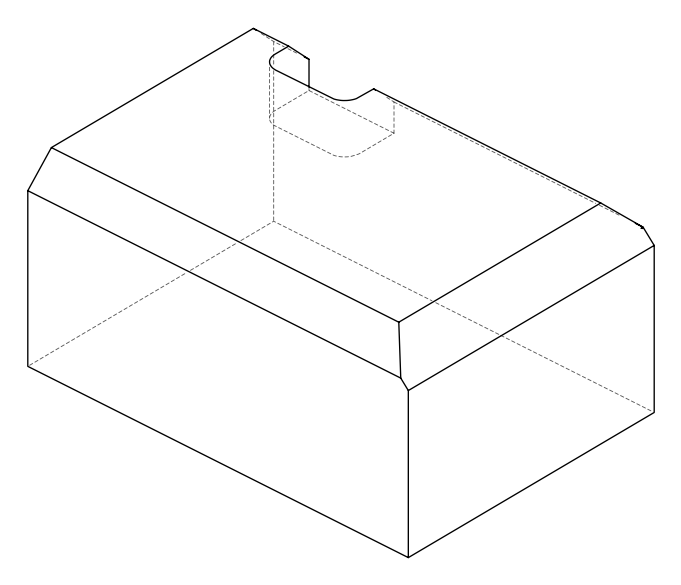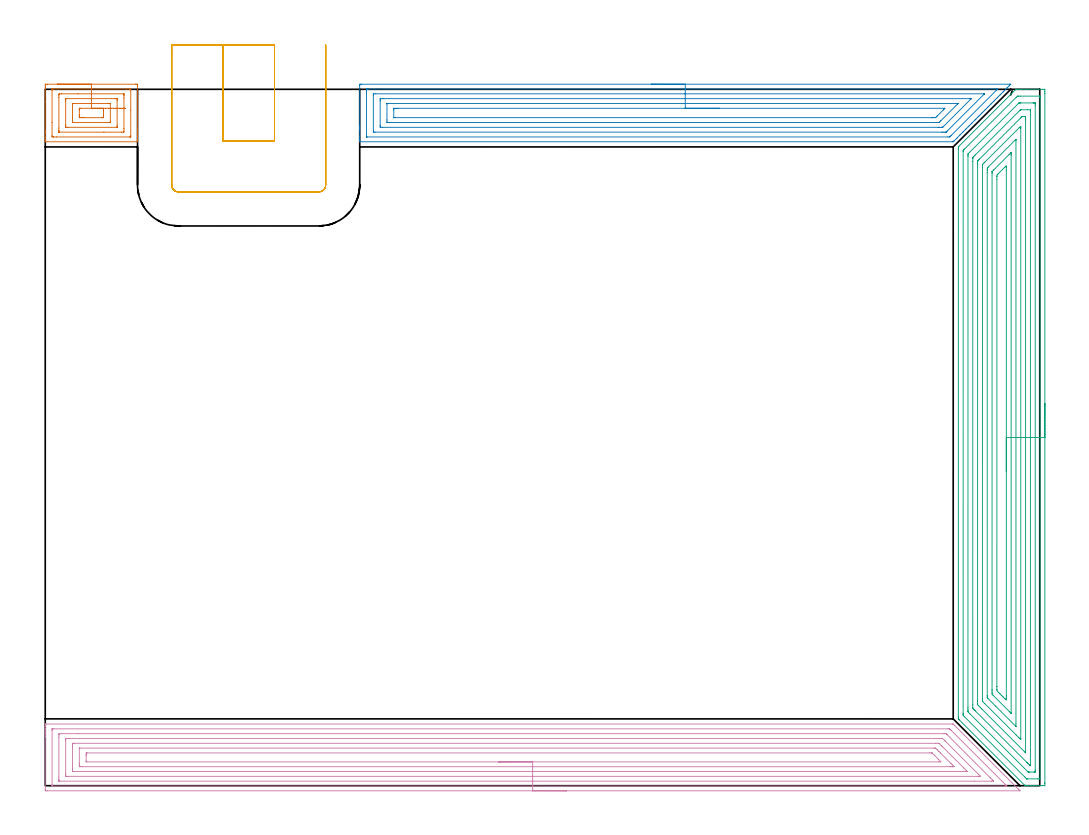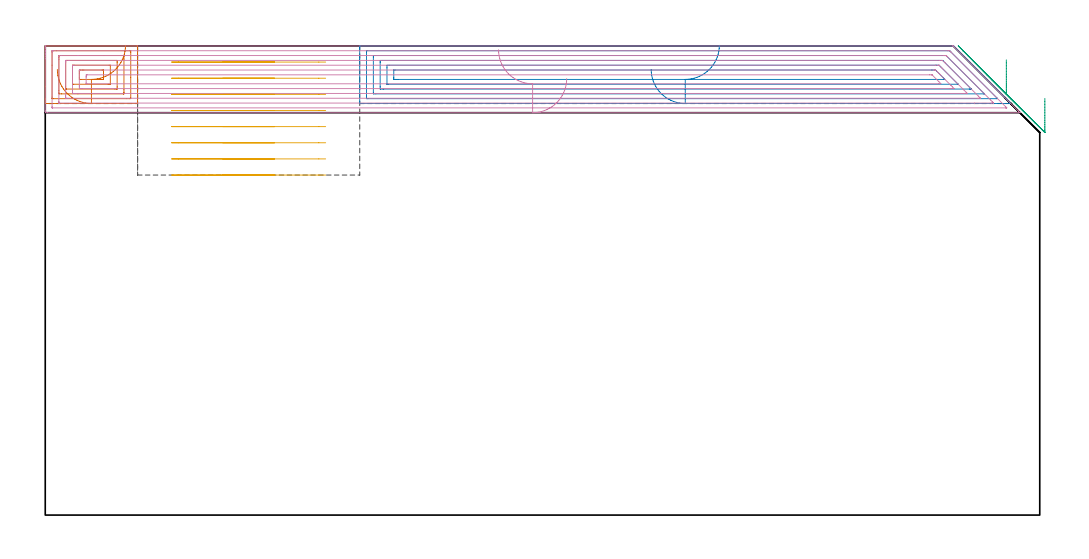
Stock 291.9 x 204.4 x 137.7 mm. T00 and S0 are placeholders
(PLAN: 5 operations, 1 tool changes, 45.3 min)
(1 AREA_MILL | FG_CHAMFER_SURFACE | UGT0205_001 | 1.65 min | 4945 mm3)
(2 AREA_MILL_1 | FG_CHAMFER_SURFACE_1 | UGT0205_001 | 9.14 min | 29105 mm3)
(3 AREA_MILL_2 | FG_CHAMFER_SURFACE_2 | UGT0205_001 | 14.26 min | 63517 mm3)
(4 AREA_MILL_3 | FG_CHAMFER_SURFACE_3 | UGT0205_001 | 15.88 min | 52515 mm3)
(5 MILL_SLOT | SLOT_PARTIAL_RECTANGULAR | UGT0201_094 | Follow Part, ap 5, ae 75% | 4.4 min | 94618 mm3)
(TOOL UGT0205_001 | Chamfer Mill 20 x 3 x 45 deg. | D20 FL50 Z2)
(TOOL UGT0201_094 | End mill 20 mm | D20 FL38 Z4)
(OP 1 AREA_MILL)
G17 G21 G94 G90
T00 M6
G54
G17 G0 G90 X3.55 Y205.9 S1061 M3
G43 Z147.7 H0
Z130.8
G94 G1 X3.588 Z129.928 F250.
X3.702 Z129.064
X3.891 Z128.212
X4.153 Z127.38
X4.487 Z126.574
X4.89 Z125.8
X5.359 Z125.064
X5.89 Z124.372
X6.479 Z123.729
X7.122 Z123.14
X7.814 Z122.608
X8.55 Z122.14
X9.324 Z121.737
X10.13 Z121.403
X10.962 Z121.141
X11.814 Z120.952
X12.678 Z120.838
X13.55 Z120.8
X26.493
X26.894 Y205.896 Z120.802
X27.09 Y205.892 Z120.806
X27.1 Y205.691 Z121.006
Y192.746 Z133.949
Y192.144 Z134.55
Y191.579 Z135.118
Y191.26 Z135.436
Y190.695 Z136.001
Y190.376 Z136.319
Y189.737 Z136.962
Y189.355 Z137.345
Y189.018 Z137.673
X27.092 Y189.003 Z137.688
X26.939 Y189. Z137.7
X0.161
X0.008 Y189.003 Z137.688
X0. Y189.018 Z137.673
Y189.355 Z137.345
Y189.737 Z136.962
Y190.376 Z136.319
Y191.579 Z135.118
Y192.144 Z134.55
Y200.846 Z125.851
Y204.524 Z122.173
Y204.807 Z121.89
X0.004 Y205.409 Z121.289
X0.009 Y205.892 Z120.806
X0.117 Y205.895 Z120.803
X0.607 Y205.9 Z120.8
X13.55
Y204.486 Z122.214
X23.815
X24.707 Y204.485 Z122.215
X24.748 Y204.484 Z122.216
X25.09 Y204.468 Z122.232
X25.093 Y204.366 Z122.334
X25.099 Y204.137 Z122.563
X25.1 Y198.264 Z128.436
X25.099 Y190.872 Z135.828
X25.094 Y190.482 Z136.218
X25.09 Y190.432 Z136.268
X25.086 Y190.42 Z136.28
X25.079 Y190.418 Z136.282
X25.027 Y190.416 Z136.284
X24.921 Y190.415 Z136.285
X24.707 Y190.414 Z136.286
X3.285
X2.393 Y190.415 Z136.285
X2.352 Y190.416 Z136.284
X2.01 Y190.432 Z136.268
X2.007 Y190.534 Z136.166
X2.002 Y190.763 Z135.937
X2. Y194.647 Z132.053
X2.001 Y204.028 Z122.672
X2.006 Y204.418 Z122.282
X2.01 Y204.469 Z122.231
X2.014 Y204.48 Z122.22
X2.021 Y204.482 Z122.218
X2.073 Y204.484 Z122.216
X2.179 Y204.485 Z122.215
X2.393 Y204.486 Z122.214
X13.55
Y203.072 Z123.628
X22.922 Y203.071 Z123.629
X23.028 Y203.07 Z123.63
X23.066 Y203.067 Z123.633
X23.082 Y203.066 Z123.634
X23.09 Y203.048 Z123.652
X23.095 Y202.932 Z123.768
X23.098 Y202.756 Z123.944
X23.1 Y202.58 Z124.12
Y201.871 Z124.829
Y192.853 Z133.847
X23.095 Y192.144 Z134.556
X23.091 Y191.977 Z134.723
X23.072 Y191.835 Z134.865
X22.922 Y191.834 Z134.866
X22.347 Y191.829 Z134.871
X17.216 Y191.828 Z134.872
X4.178 Y191.829 Z134.871
X4.072 Y191.83 Z134.87
X4.034 Y191.833 Z134.867
X4.018 Y191.834 Z134.866
X4.01 Y191.852 Z134.848
X4.005 Y191.968 Z134.732
X4.002 Y192.144 Z134.556
X4. Y192.32 Z134.38
Y193.029 Z133.671
Y202.047 Z124.653
X4.005 Y202.756 Z123.944
X4.009 Y202.923 Z123.777
X4.028 Y203.065 Z123.635
X4.178 Y203.066 Z123.634
X4.753 Y203.071 Z123.629
X9.597 Y203.072 Z123.628
X13.55
Y201.657 Z125.043
X20.461
X20.993 Y201.655 Z125.045
X21.048 Y201.654 Z125.046
X21.081 Y201.651 Z125.049
X21.09 Y201.617 Z125.083
X21.095 Y201.42 Z125.28
X21.1 Y201.024 Z125.676
Y193.913 Z132.787
X21.097 Y193.489 Z133.211
X21.093 Y193.278 Z133.422
X21.09 Y193.255 Z133.445
X21.074 Y193.249 Z133.451
X21.017 Y193.246 Z133.454
X20.92 Y193.244 Z133.456
X6.639 Y193.243 Z133.457
X6.107 Y193.245 Z133.455
X6.052 Y193.246 Z133.454
X6.019 Y193.249 Z133.451
X6.01 Y193.283 Z133.417
X6.005 Y193.48 Z133.22
X6. Y193.876 Z132.824
Y200.987 Z125.713
X6.003 Y201.411 Z125.289
X6.007 Y201.622 Z125.078
X6.01 Y201.645 Z125.055
X6.026 Y201.651 Z125.049
X6.083 Y201.654 Z125.046
X6.18 Y201.656 Z125.044
X13.55 Y201.657 Z125.043
Y200.243 Z126.457
X18.459
X18.601
X18.884 Y200.24 Z126.46
X19.071 Y200.236 Z126.464
X19.091 Y200.23 Z126.47
X19.096 Y200.22 Z126.48
X19.099 Y200.194 Z126.506
X19.1 Y194.797 Z131.903
X19.098 Y194.718 Z131.982
X19.095 Y194.679 Z132.021
X19.091 Y194.665 Z132.035
X19.025 Y194.662 Z132.038
X18.742 Y194.658 Z132.042
X8.499 Y194.657 Z132.043
X8.216 Y194.66 Z132.04
X8.029 Y194.664 Z132.036
X8.009 Y194.67 Z132.03
X8.004 Y194.68 Z132.02
X8.001 Y194.706 Z131.994
X8. Y200.103 Z126.597
X8.002 Y200.182 Z126.518
X8.005 Y200.221 Z126.479
X8.009 Y200.235 Z126.465
X8.075 Y200.238 Z126.462
X8.358 Y200.242 Z126.458
X13.55 Y200.243 Z126.457
Y198.829 Z127.871
X15.781
X16.175
X16.674 Y198.827 Z127.873
X17.074 Y198.823 Z127.877
X17.09 Y198.82 Z127.88
X17.096 Y198.801 Z127.899
X17.099 Y198.334 Z128.366
X17.1 Y197.913 Z128.787
Y197.028 Z129.672
X17.099 Y196.566 Z130.134
X17.097 Y196.146 Z130.554
X17.091 Y196.085 Z130.615
X17.087 Y196.077 Z130.623
X17.078 Y196.075 Z130.625
X17.048 Y196.073 Z130.627
X16.924 Y196.071 Z130.629
X16.674
X11.319
X10.925
X10.426 Y196.073 Z130.627
X10.026 Y196.077 Z130.623
X10.01 Y196.08 Z130.62
X10.004 Y196.099 Z130.601
X10.001 Y196.566 Z130.134
X10. Y196.988 Z129.712
X10.001 Y198.334 Z128.366
X10.003 Y198.754 Z127.946
X10.009 Y198.815 Z127.885
X10.013 Y198.823 Z127.877
X10.022 Y198.825 Z127.875
X10.052 Y198.827 Z127.873
X10.176 Y198.829 Z127.871
X10.426
X13.55
X14.422 Z127.909
X15.287 Z128.023
X16.138 Z128.212
X16.97 Z128.474
X17.776 Z128.808
X18.55 Z129.211
X19.286 Z129.68
X19.978 Z130.211
X20.621 Z130.8
X21.21 Z131.443
X21.742 Z132.135
X22.21 Z132.871
X22.613 Z133.645
X22.947 Z134.451
X23.209 Z135.283
X23.398 Z136.135
X23.512 Z137.
X23.55 Z137.871
G0 Z147.7
M5
M2
(OP 2 AREA_MILL_1)
G17 G21 G94 G90
T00 M6
G54
G17 G0 G90 X177.85 Y205.9 S1061 M3
G43 Z147.7 H0
Z130.8
G94 G1 X177.888 Z129.928 F250.
X178.002 Z129.064
X178.191 Z128.212
X178.453 Z127.38
X178.787 Z126.574
X179.19 Z125.8
X179.659 Z125.064
X180.19 Z124.372
X180.779 Z123.729
X181.422 Z123.14
X182.114 Z122.609
X182.85 Z122.14
X183.624 Z121.737
X184.43 Z121.403
X185.262 Z121.141
X186.114 Z120.952
X186.978 Z120.838
X187.85 Z120.8
X283.12
X283.385 Y205.897 Z120.802
X283.351 Y205.851 Z120.848
X282.911 Y205.409 Z121.287
X282.343 Y204.843 Z121.856
X282.212 Y204.711 Z121.987
X282.026 Y204.524 Z122.172
X281.48 Y203.98 Z122.72
X281.142 Y203.64 Z123.056
X280.617 Y203.117 Z123.583
X280.258 Y202.756 Z123.94
X279.754 Y202.254 Z124.446
X279.373 Y201.871 Z124.825
X278.891 Y201.391 Z125.309
X278.489 Y200.987 Z125.709
X278.348 Y200.848 Z125.851
X278.045 Y200.545 Z126.155
X277.605 Y200.103 Z126.594
X277.457 Y199.956 Z126.743
X277.165 Y199.665 Z127.035
X276.72 Y199.219 Z127.478
X276.25 Y198.75 Z127.95
X275.836 Y198.334 Z128.363
X275.343 Y197.843 Z128.857
X274.951 Y197.45 Z129.247
X274.436 Y196.936 Z129.763
X274.067 Y196.566 Z130.132
X273.89 Y196.39 Z130.309
X273.713 Y196.213 Z130.487
X273.183 Y195.681 Z131.016
X272.999 Y195.498 Z131.201
X272.85 Y195.349 Z131.35
X272.74 Y195.239 Z131.458
X272.701 Y195.201 Z131.498
X271.986 Y194.486 Z132.214
X271.856 Y194.355 Z132.342
X271.81 Y194.309 Z132.389
X271.123 Y193.623 Z133.077
X270.972 Y193.471 Z133.226
X270.918 Y193.417 Z133.281
X270.26 Y192.76 Z133.94
X270.088 Y192.586 Z134.11
X269.397 Y191.897 Z134.803
X269.204 Y191.702 Z134.994
X268.541 Y191.041 Z135.659
X268.319 Y190.818 Z135.879
X267.671 Y190.171 Z136.529
X267.435 Y189.933 Z136.763
X266.808 Y189.308 Z137.392
X266.757 Y189.257 Z137.442
X266.519 Y189.023 Z137.671
X266.495 Y189.004 Z137.689
X266.312 Y189. Z137.7
X92.448
X92.308 Y189.002 Z137.688
X92.3 Y189.016 Z137.674
Y189.326 Z137.373
Y189.789 Z136.91
Y190.376 Z136.319
Y192.437 Z134.26
Y193.029 Z133.666
Y193.617 Z133.078
Y205.409 Z121.288
X92.303 Y205.707 Z120.99
X92.31 Y205.892 Z120.805
X92.496 Y205.899 Z120.799
X92.894 Y205.9 Z120.8
X187.85
Y204.486 Z122.214
X279.24 Y204.485 Z122.215
X279.281 Y204.484 Z122.216
X279.51 Y204.47 Z122.23
X279.486 Y204.443 Z122.257
X279.407 Y204.359 Z122.341
X279.323 Y204.273 Z122.427
X279.24 Y204.189 Z122.511
X265.866 Y190.815 Z135.885
X265.644 Y190.596 Z136.104
X265.545 Y190.501 Z136.199
X265.483 Y190.445 Z136.255
X265.449 Y190.421 Z136.279
X264.935 Y190.414 Z136.286
X94.457 Y190.415 Z136.285
X94.366 Y190.417 Z136.283
X94.323 Y190.42 Z136.28
X94.31 Y190.422 Z136.278
X94.308 Y190.436 Z136.264
X94.303 Y190.531 Z136.169
X94.3 Y190.749 Z135.951
Y203.64 Z123.06
X94.302 Y204.012 Z122.688
X94.31 Y204.387 Z122.313
X94.314 Y204.479 Z122.221
X94.358 Y204.481 Z122.219
X94.464 Y204.484 Z122.216
X94.677 Y204.486 Z122.214
X94.716
X187.85
Y203.072 Z123.628
X275.464 Y203.071 Z123.629
X275.527
X275.633 Y203.067 Z123.633
X275.652 Y203.064 Z123.636
X275.648 Y203.057 Z123.643
X275.623 Y203.025 Z123.675
X275.583 Y202.983 Z123.717
X275.514 Y202.914 Z123.786
X264.745 Y192.144 Z134.556
X264.524 Y191.925 Z134.775
X264.458 Y191.864 Z134.836
X264.432 Y191.842 Z134.858
X264.395 Y191.835 Z134.865
X264.083 Y191.832 Z134.868
X263.509 Y191.829 Z134.871
X263.191
X96.778
X96.46 Y191.83 Z134.87
X96.354 Y191.833 Z134.867
X96.32 Y191.835 Z134.865
X96.31 Y191.844 Z134.856
X96.306 Y191.88 Z134.82
X96.302 Y191.985 Z134.715
X96.3 Y192.144 Z134.556
Y192.303 Z134.397
X96.301 Y202.756 Z123.944
X96.303 Y202.912 Z123.788
X96.311 Y203.065 Z123.635
X96.46 Y203.067 Z123.633
X97.034 Y203.071 Z123.629
X187.85 Y203.072 Z123.628
Y201.657 Z125.043
X271.215
X271.433 Y201.656 Z125.044
X271.703 Y201.652 Z125.048
X271.784 Y201.65 Z125.05
X271.741 Y201.6 Z125.1
X271.677 Y201.529 Z125.171
X271.62 Y201.47 Z125.23
X263.629 Y193.478 Z133.222
X263.481 Y193.333 Z133.367
X263.426 Y193.282 Z133.418
X263.395 Y193.255 Z133.445
X263.358 Y193.25 Z133.45
X263.191 Y193.246 Z133.454
X262.974 Y193.244 Z133.456
X262.299 Y193.243 Z133.457
X262.083
X98.918
X98.394 Y193.248 Z133.452
X98.338 Y193.25 Z133.45
X98.31 Y193.255 Z133.445
X98.308 Y193.296 Z133.404
X98.304 Y193.483 Z133.217
X98.3 Y193.856 Z132.844
Y200.987 Z125.713
X98.305 Y201.401 Z125.299
X98.31 Y201.608 Z125.092
X98.313 Y201.651 Z125.049
X98.363 Y201.653 Z125.047
X98.461 Y201.655 Z125.045
X99.135 Y201.657 Z125.043
X99.351
X187.85
Y200.243 Z126.457
X267.79
X267.885 Y200.241 Z126.459
X267.918 Y200.239 Z126.461
X267.925 Y200.237 Z126.463
X267.924 Y200.233 Z126.467
X267.879 Y200.181 Z126.519
X267.804 Y200.103 Z126.597
X267.727 Y200.025 Z126.675
X262.843 Y195.142 Z131.558
X262.496 Y194.797 Z131.903
X262.395 Y194.702 Z131.998
X262.361 Y194.671 Z132.029
X262.299 Y194.664 Z132.036
X261.548 Y194.658 Z132.042
X261.408 Y194.657 Z132.043
X100.918
X100.315 Y194.664 Z132.036
X100.31 Y194.71 Z131.99
X100.306 Y194.797 Z131.903
X100.3 Y195.41 Z131.29
X100.301 Y200.103 Z126.597
X100.303 Y200.179 Z126.521
X100.306 Y200.217 Z126.483
X100.309 Y200.231 Z126.469
X100.354 Y200.236 Z126.464
X100.635 Y200.241 Z126.459
X100.777 Y200.243 Z126.457
X187.85
Y198.829 Z127.871
X263.799
X263.867 Y198.828 Z127.872
X263.963 Y198.826 Z127.874
X264.057 Y198.822 Z127.878
X264.008 Y198.768 Z127.932
X263.831 Y198.584 Z128.116
X263.586 Y198.334 Z128.366
X261.818 Y196.566 Z130.134
X261.612 Y196.363 Z130.337
X261.408 Y196.166 Z130.534
X261.305 Y196.078 Z130.622
X261.211 Y196.076 Z130.624
X261.013 Y196.073 Z130.627
X260.516 Y196.071 Z130.629
X260.123
X102.701 Y196.072 Z130.628
X102.306 Y196.073 Z130.627
X102.305 Y196.075 Z130.625
X102.301 Y196.078 Z130.622
X102.3 Y198.334 Z128.366
X102.302 Y198.731 Z127.969
X102.306 Y198.789 Z127.911
X102.31 Y198.819 Z127.881
X102.329 Y198.822 Z127.878
X102.452 Y198.825 Z127.875
X102.701 Y198.828 Z127.872
X103.094 Y198.829 Z127.871
X103.593
X187.85
X188.722 Z127.909
X189.587 Z128.023
X190.438 Z128.212
X191.27 Z128.474
X192.076 Z128.808
X192.85 Z129.211
X193.586 Z129.68
X194.278 Z130.211
X194.921 Z130.8
X195.51 Z131.443
X196.042 Z132.135
X196.51 Z132.871
X196.913 Z133.645
X197.247 Z134.451
X197.509 Z135.283
X197.698 Z136.135
X197.812 Z137.
X197.85 Z137.871
G0 Z147.7
M5
M2
(OP 3 AREA_MILL_2)
G17 G21 G94 G90
T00 M6
G54
G17 G0 G90 X293.4 Y112.2 S1061 M3
G43 Z147.7 H0
Z122.3
G94 G1 Y112.162 Z121.428 F250.
Y112.048 Z120.563
Y111.859 Z119.712
Y111.597 Z118.88
Y111.263 Z118.074
Y110.86 Z117.3
Y110.392 Z116.564
Y109.86 Z115.872
Y109.271 Z115.229
Y108.628 Z114.64
Y107.936 Z114.108
Y107.2 Z113.64
Y106.426 Z113.237
Y105.62 Z112.903
Y104.788 Z112.641
Y103.936 Z112.452
Y103.072 Z112.338
Y102.2 Z112.3
Y0.854
X293.398 Y0.59 Z112.302
X293.391 Y0.007 Z112.305
X293.36 Y0.002 Z112.336
X292.771 Y0. Z112.925
X292.468 Z113.227
X290.983 Z114.711
X290.377 Z115.32
X290.089 Z115.608
X289.483 Z116.213
X289.194 Z116.501
X288.617 Z117.082
X288.3 Z117.399
X287.984 Z117.715
X287.68 Z118.012
X287.655 Y0.001 Z118.037
X287.599 Y0.01 Z118.094
X287.52 Y0.078 Z118.176
X287.406 Y0.194 Z118.293
X268.291 Y19.307 Z137.406
X268.153 Y19.447 Z137.543
X267.999 Y19.605 Z137.684
X268. Y20.199 Z137.7
X268.008 Y186.914 Z137.692
X268.001 Y187.462 Z137.685
X268.022 Y187.51 Z137.665
X268.057 Y187.556 Z137.633
X268.159 Y187.655 Z137.539
X284.787 Y204.288 Z120.911
X284.899 Y204.39 Z120.794
X285.01 Y204.399 Z120.683
X285.301 Y204.4 Z120.398
X285.934 Z119.765
X286.512 Z119.183
X287.695 Z118.002
X288.3 Z117.394
X292.771 Z112.926
X293.36 Y204.398 Z112.337
X293.391 Y204.393 Z112.306
X293.397 Y203.81 Z112.303
X293.4 Y203.183 Z112.3
Y102.2
X291.986 Z113.714
X291.985 Y2.155 Z113.715
X291.983 Y2.082 Z113.717
X291.979 Y2.026 Z113.721
X291.976 Y2.009 Z113.724
X291.969 Y2.007 Z113.731
X291.877 Y2.004 Z113.823
X291.356 Y2. Z114.344
X288.3 Y2.001 Z117.4
X288.176 Y2.003 Z117.524
X288.077 Y2.009 Z117.623
X288.049 Y2.013 Z117.651
X288.029 Y2.028 Z117.671
X287.99 Y2.064 Z117.71
X287.678 Y2.372 Z118.022
X287.406 Y2.644 Z118.294
X269.851 Y20.199 Z135.849
X269.523 Y20.53 Z136.177
X269.456 Y20.602 Z136.244
X269.424 Y20.637 Z136.276
X269.42 Y20.764 Z136.28
X269.416 Y20.981 Z136.284
X269.415 Y21.09 Z136.285
X269.414 Y21.198 Z136.286
X269.423 Y186.084 Z136.277
X269.424 Y186.185 Z136.276
X269.429 Y186.386 Z136.271
X269.437 Y186.471 Z136.263
X269.461 Y186.498 Z136.239
X269.523 Y186.565 Z136.177
X269.677 Y186.722 Z136.023
X269.83 Y186.875 Z135.87
X284.978 Y202.028 Z120.722
X285.302 Y202.343 Z120.398
X285.345 Y202.383 Z120.355
X285.431 Y202.39 Z120.269
X285.618 Y202.394 Z120.082
X286.139 Y202.399 Z119.561
X291.877 Z113.823
X291.93 Y202.397 Z113.77
X291.962 Y202.394 Z113.738
X291.975 Y202.391 Z113.725
X291.979 Y202.353 Z113.721
X291.984 Y202.136 Z113.716
X291.985 Y202.028 Z113.715
X291.986 Y102.2 Z113.714
X290.572 Z115.128
X290.571 Y4.565 Z115.129
X290.569 Y4.155 Z115.131
X290.567 Y4.036 Z115.133
X290.565 Y4.014 Z115.135
X290.502 Y4.008 Z115.198
X290.399 Y4.003 Z115.301
X290.244 Y4. Z115.456
X289.039 Y4.001 Z116.661
X288.728 Y4.005 Z116.972
X288.523 Y4.01 Z117.177
X288.454 Y4.058 Z117.246
X288.346 Y4.155 Z117.354
X271.409 Y21.09 Z134.291
X271.312 Y21.189 Z134.388
X270.919 Y21.593 Z134.781
X270.835 Y21.697 Z134.865
X270.832 Y21.821 Z134.868
X270.83 Y21.981 Z134.87
X270.829 Y22.463 Z134.871
Y22.873
X270.837 Y184.674 Z134.863
X270.84 Y185.093 Z134.86
X270.843 Y185.329 Z134.857
X270.852 Y185.436 Z134.848
X270.908 Y185.495 Z134.792
X271.312 Y185.907 Z134.388
X271.35 Y185.946 Z134.35
X285.645 Y200.245 Z120.055
X285.742 Y200.339 Z119.958
X285.783 Y200.376 Z119.917
X285.803 Y200.39 Z119.897
X285.891 Y200.393 Z119.809
X286.201 Y200.399 Z119.499
X286.357 Y200.4 Z119.343
X289.933 Z115.767
X290.089 Y200.399 Z115.611
X290.244 Y200.397 Z115.456
X290.552 Y200.39 Z115.148
X290.565 Y200.374 Z115.135
X290.568 Y200.355 Z115.132
X290.571 Y200.314 Z115.129
Y200.245
X290.572 Y199.764 Z115.128
Y102.2
X289.157 Z116.543
Y6.188
X289.155 Y6.081 Z116.545
X289.153 Y6.029 Z116.547
X289.151 Y6.011 Z116.549
X289.127 Y6.005 Z116.573
X289.028 Y6.004 Z116.672
X288.976 Y6.006 Z116.724
X288.952 Y6.01 Z116.748
X288.851 Y6.107 Z116.849
X288.482 Y6.469 Z117.218
X288.3 Y6.649 Z117.4
X288.12 Y6.829 Z117.58
X272.968 Y21.981 Z132.732
X272.837 Y22.115 Z132.863
X272.579 Y22.382 Z133.121
X272.25 Y22.734 Z133.45
X272.244 Y22.834 Z133.456
Y22.873
X272.243 Y23.727 Z133.457
X272.25 Y183.265 Z133.45
X272.253 Y184.155 Z133.447
X272.255 Y184.201 Z133.445
X272.27 Y184.404 Z133.43
X272.405 Y184.544 Z133.295
X272.578 Y184.722 Z133.122
X272.946 Y185.093 Z132.754
X285.966 Y198.115 Z119.734
X286.149 Y198.295 Z119.551
X286.216 Y198.358 Z119.484
X286.254 Y198.39 Z119.446
X286.575 Y198.4 Z119.125
X288.363 Z117.337
X289.134 Y198.39 Z116.566
X289.151 Y198.389 Z116.549
X289.153 Y198.371 Z116.547
X289.155 Y198.321 Z116.545
X289.157 Y198.22 Z116.543
Y198.016
Y102.2
X287.743 Z117.957
Y10.059
X287.74 Y9.722 Z117.96
X287.738 Y9.679 Z117.962
X287.737 Y9.674 Z117.963
X287.723 Y9.684 Z117.977
X287.65 Y9.752 Z118.05
X287.541 Y9.858 Z118.159
X287.406 Y9.992 Z118.294
X274.888 Y22.51 Z130.812
X274.528 Y22.873 Z131.172
X273.994 Y23.416 Z131.706
X273.664 Y23.764 Z132.036
X273.661 Y24.096 Z132.039
X273.658 Y24.655 Z132.042
X273.657 Y24.991 Z132.043
X273.665 Y182.419 Z132.035
X273.666 Y182.746 Z132.034
X273.671 Y183.31 Z132.029
X273.672 Y183.347 Z132.028
X273.694 Y183.379 Z132.006
X273.742 Y183.433 Z131.958
X273.804 Y183.499 Z131.896
X273.994 Y183.691 Z131.706
X274.249 Y183.947 Z131.451
X286.3 Y196. Z119.4
X286.512 Y196.208 Z119.188
X286.671 Y196.36 Z119.029
X286.724 Y196.39 Z118.976
X286.797 Y196.395 Z118.903
X287.406 Z118.294
X287.696 Y196.391 Z118.004
X287.736 Y196.378 Z117.964
X287.738 Y196.349 Z117.962
X287.742 Y195.789 Z117.958
X287.743 Y195.453 Z117.957
Y102.2
X286.329 Z119.371
Y13.959
X286.327 Y13.716 Z119.373
X286.324 Y13.595 Z119.376
X286.323 Y13.548 Z119.377
X286.294 Y13.566 Z119.406
X285.891 Y13.959 Z119.809
X285.618 Y14.23 Z120.082
X284.997 Y14.851 Z120.703
X275.782 Y24.066 Z129.918
X275.197 Y24.655 Z130.503
X275.113 Y24.747 Z130.587
X275.078 Y24.793 Z130.622
X275.077 Y24.833 Z130.623
X275.074 Y25.01 Z130.626
X275.072 Y25.364 Z130.628
X275.071 Y25.547 Z130.629
X275.08 Y181.527 Z130.62
X275.084 Y182.224 Z130.616
X275.086 Y182.319 Z130.614
X275.177 Y182.419 Z130.523
X275.477 Y182.723 Z130.223
X275.782 Y183.03 Z129.918
X285.864 Y193.115 Z119.836
X286.016 Y193.263 Z119.684
X286.193 Y193.432 Z119.507
X286.322 Y193.53 Z119.378
X286.326 Y193.299 Z119.374
X286.328 Y193.115 Z119.372
X286.329 Y192.955 Z119.371
Y102.2
X284.915 Z120.785
Y18.226
X284.913 Y17.525 Z120.787
X284.912 Y17.443 Z120.788
X284.91 Y17.43 Z120.79
X284.902 Y17.407 Z120.798
X284.774 Y17.525 Z120.926
X278.912 Y23.385 Z126.788
X276.676 Y25.621 Z129.024
X276.574 Y25.724 Z129.126
X276.524 Y25.777 Z129.176
X276.502 Y25.806 Z129.198
X276.493 Y25.82 Z129.207
X276.491 Y25.868 Z129.209
X276.487 Y26.248 Z129.213
X276.486 Y26.438 Z129.214
X276.493 Y179.928 Z129.207
X276.494 Y180.636 Z129.206
X276.496 Y180.816 Z129.204
X276.5 Y181.001 Z129.2
X276.515 Y181.302 Z129.185
X276.676 Y181.474 Z129.024
X276.703 Y181.501 Z128.997
X284.823 Y189.623 Z120.877
X284.849 Y189.649 Z120.851
X284.891 Y189.685 Z120.809
X284.907 Y189.696 Z120.793
X284.909 Y189.693 Z120.791
X284.911 Y189.658 Z120.789
X284.914 Y189.549 Z120.786
X284.915 Y189.459 Z120.785
Y102.2
X283.501 Z122.199
X283.5 Y21.337 Z122.2
X283.499 Y21.288 Z122.201
X283.497 Y21.263 Z122.203
X283.455 Y21.301 Z122.245
X283.107 Y21.641 Z122.593
X282.935 Y21.811 Z122.765
X278.31 Y26.438 Z127.39
X278.157 Y26.599 Z127.543
X277.907 Y26.865 Z127.793
X277.904 Y26.997 Z127.796
X277.901 Y27.329 Z127.799
X277.9 Y27.892 Z127.8
Y28.22
X277.907 Y179.745 Z127.793
X277.908 Y180.023 Z127.792
X277.911 Y180.161 Z127.789
X277.914 Y180.229 Z127.786
X277.918 Y180.256 Z127.782
X277.934 Y180.274 Z127.766
X278.287 Y180.636 Z127.413
X278.375 Y180.725 Z127.325
X282.935 Y185.286 Z122.765
X283.286 Y185.635 Z122.414
X283.39 Y185.735 Z122.31
X283.458 Y185.797 Z122.242
X283.494 Y185.824 Z122.206
X283.496 Y185.758 Z122.204
X283.499 Y185.641 Z122.201
X283.5 Y185.421 Z122.2
Y185.093
X283.501 Y102.2 Z122.199
X282.086 Z123.614
Y26.393
X282.083 Y25.547 Z123.617
X282.081 Y25.507 Z123.619
X282.041 Y25.167 Z123.659
X281.653 Y25.547 Z124.047
X281.147 Y26.05 Z124.553
X280.758 Y26.438 Z124.942
X280.253 Y26.944 Z125.447
X279.87 Y27.329 Z125.83
X279.359 Y27.849 Z126.341
X279.32 Y28.22 Z126.38
X279.317 Y28.262 Z126.383
X279.314 Y29.112 Z126.386
Y29.156
X279.321 Y178. Z126.379
X279.324 Y178.853 Z126.376
X279.325 Y178.887 Z126.375
X279.359 Y179.247 Z126.341
X279.605 Y179.5 Z126.095
X279.845 Y179.745 Z125.855
X281.628 Y181.527 Z124.072
X281.836 Y181.732 Z123.864
X282.041 Y181.93 Z123.659
X282.081 Y181.527 Z123.619
X282.083 Y181.485 Z123.617
X282.086 Y180.636 Z123.614
Y180.591
Y102.2
Y101.328 Z123.652
Y100.464 Z123.766
Y99.612 Z123.954
Y98.78 Z124.217
Y97.974 Z124.551
Y97.2 Z124.953
Y96.464 Z125.422
Y95.772 Z125.953
Y95.129 Z126.543
Y94.54 Z127.186
Y94.008 Z127.878
Y93.54 Z128.614
Y93.137 Z129.387
Y92.803 Z130.193
Y92.541 Z131.025
Y92.352 Z131.877
Y92.238 Z132.742
Y92.2 Z133.614
G0 Z147.7
M5
M2
(OP 4 AREA_MILL_3)
G17 G21 G94 G90
T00 M6
G54
G17 G0 G90 X153.05 Y-1.5 S1061 M3
G43 Z147.7 H0
Z128.1
G94 G1 X153.012 Z127.228 F250.
X152.898 Z126.364
X152.709 Z125.512
X152.447 Z124.68
X152.113 Z123.874
X151.71 Z123.1
X151.242 Z122.364
X150.71 Z121.672
X150.121 Z121.029
X149.478 Z120.44
X148.786 Z119.908
X148.05 Z119.44
X147.276 Z119.037
X146.47 Z118.703
X145.638 Z118.441
X144.786 Z118.252
X143.922 Z118.138
X143.05 Z118.1
X0.613
X0.11 Y-1.495 Z118.103
X0.009 Y-1.492 Z118.106
X0. Y-0.995 Z118.602
Y14.331 Z133.927
Y14.939 Z134.534
Y15.494 Z135.091
Y15.825 Z135.421
Y16.379 Z135.975
Y16.71 Z136.305
Y17.372 Z136.971
Y17.723 Z137.322
X0.007 Y18.078 Z137.669
X0.01 Y18.097 Z137.688
X0.167 Y18.1 Z137.7
X266.287
X266.495 Y18.096 Z137.689
X266.537 Y18.065 Z137.66
X266.929 Y17.671 Z137.271
X285.597 Y-0.995 Z118.601
X286.038 Y-1.438 Z118.162
X286.082 Y-1.484 Z118.115
X286.083 Y-1.495 Z118.104
X286.082 Y-1.5 Z118.1
X143.05
Y-0.086 Z119.514
X2.177 Y-0.085 Z119.515
X2.079 Y-0.084 Z119.516
X2.03 Y-0.081 Z119.519
X2.013 Y-0.079 Z119.521
X2.01 Y-0.067 Z119.533
X2.005 Y0.042 Z119.642
X2.001 Y0.285 Z119.885
Y16.22 Z135.82
X2.006 Y16.616 Z136.216
X2.01 Y16.668 Z136.268
X2.014 Y16.68 Z136.28
X2.021 Y16.681 Z136.281
X2.074 Y16.684 Z136.284
X2.182 Y16.685 Z136.285
X2.399 Y16.686 Z136.286
X264.972
X265.405 Y16.68 Z136.28
X265.455 Y16.679 Z136.279
X265.538 Y16.602 Z136.202
X265.674 Y16.473 Z136.073
X265.84 Y16.31 Z135.91
X281.914 Y0.236 Z119.836
X282.116 Y0.032 Z119.632
X282.185 Y-0.04 Z119.56
X282.211 Y-0.072 Z119.528
X282.215 Y-0.079 Z119.521
X282.204 Y-0.081 Z119.519
X282.109 Y-0.084 Z119.516
X281.914 Y-0.086 Z119.514
X281.89
X143.05
Y1.328 Z120.928
X4.185 Y1.329 Z120.929
X4.074 Y1.33 Z120.93
X4.034 Y1.333 Z120.933
X4.018 Y1.334 Z120.934
X4.01 Y1.355 Z120.955
X4.005 Y1.477 Z121.077
X4.002 Y1.661 Z121.261
X4. Y1.844 Z121.444
Y2.546 Z122.146
Y14.238 Z133.838
X4.005 Y14.939 Z134.539
X4.009 Y15.114 Z134.714
X4.027 Y15.265 Z134.865
X4.185 Y15.266 Z134.866
X4.745 Y15.27 Z134.87
X9.66 Y15.272 Z134.872
X263.72 Y15.271 Z134.871
X264.054 Y15.269 Z134.869
X264.388 Y15.265 Z134.865
X264.426 Y15.263 Z134.863
X264.449 Y15.244 Z134.844
X264.495 Y15.202 Z134.802
X264.585 Y15.115 Z134.715
X264.761 Y14.939 Z134.539
X277.449 Y2.251 Z121.851
X278.038 Y1.661 Z121.261
X278.342 Y1.352 Z120.952
X278.35 Y1.334 Z120.934
X278.342
X277.783 Y1.329 Z120.929
X272.709 Y1.328 Z120.928
X143.05
Y2.743 Z122.343
X6.666
X6.107 Y2.745 Z122.345
X6.047 Y2.747 Z122.347
X6.012 Y2.749 Z122.349
X6.009 Y2.792 Z122.392
X6.004 Y2.995 Z122.595
X6. Y3.403 Z123.003
Y13.169 Z132.769
X6.005 Y13.597 Z133.197
X6.01 Y13.811 Z133.411
X6.019 Y13.851 Z133.451
X6.071 Y13.853 Z133.453
X6.172 Y13.856 Z133.456
X6.865 Y13.857 Z133.457
X7.063
X262.467
X263.161 Y13.853 Z133.453
X263.367 Y13.85 Z133.45
X264.054 Y13.197 Z132.797
X264.082 Y13.169 Z132.769
X273.877 Y3.374 Z122.974
X274.247 Y2.998 Z122.598
X274.427 Y2.812 Z122.412
X274.475 Y2.749 Z122.349
X274.427 Y2.748 Z122.348
X273.877 Y2.743 Z122.343
X273.679
X143.05
Y4.157 Z123.757
X8.651 Y4.158 Z123.758
X8.49 Y4.159 Z123.759
X8.168 Y4.164 Z123.764
X8.009 Y4.174 Z123.774
X8.006 Y4.224 Z123.824
X8.004 Y4.316 Z123.916
X8. Y4.961 Z124.561
Y5.202 Z124.802
Y11.398 Z130.998
X8.003 Y12.041 Z131.641
X8.01 Y12.284 Z131.884
X8.017 Y12.436 Z132.036
X8.329 Y12.441 Z132.041
X8.49 Y12.442 Z132.042
X261.375 Y12.443 Z132.043
X262.108 Y12.442 Z132.042
X262.268 Y12.439 Z132.039
X262.32 Y12.436 Z132.036
X262.355 Y12.431 Z132.031
X262.386 Y12.403 Z132.003
X262.512 Y12.284 Z131.884
X263.161 Y11.641 Z131.241
X263.403 Y11.398 Z130.998
X269.6 Y5.202 Z124.802
X270.305 Y4.493 Z124.093
X270.474 Y4.316 Z123.916
X270.609 Y4.163 Z123.763
X270.463 Y4.16 Z123.76
X270.305 Y4.158 Z123.758
X269.573 Y4.157 Z123.757
X269.412
X143.05
Y5.571 Z125.171
X10.956 Y5.572 Z125.172
X10.437 Y5.574 Z125.174
X10.057 Y5.578 Z125.178
X10.01 Y5.583 Z125.183
X10.004 Y5.63 Z125.23
X10.001 Y6.087 Z125.687
X10. Y6.52 Z126.12
X10.001 Y10.945 Z130.545
X10.007 Y11.007 Z130.607
X10.01 Y11.021 Z130.621
X10.016 Y11.023 Z130.623
X10.047 Y11.026 Z130.626
X10.176 Y11.028 Z130.628
X260.855
X261.115 Y11.027 Z130.627
X261.245 Y11.024 Z130.624
X261.305 Y11.022 Z130.622
X261.375 Y10.967 Z130.567
X261.836 Y10.513 Z130.113
X262.268 Y10.084 Z129.684
X262.725 Y9.628 Z129.228
X265.84 Y6.512 Z126.112
X266.264 Y6.087 Z125.687
X266.733 Y5.614 Z125.214
X266.76 Y5.581 Z125.181
X266.733 Y5.578 Z125.178
X266.358 Y5.574 Z125.174
X265.84 Y5.572 Z125.172
X265.467 Y5.571 Z125.171
X143.05
Y6.985 Z126.585
X12.209 Y6.986 Z126.586
X12.02 Y6.992 Z126.592
X12.006 Y7.052 Z126.652
X12.004 Y7.073 Z126.673
X12.001 Y7.192 Z126.792
Y8.963 Z128.563
X12.004 Y9.184 Z128.784
X12.013 Y9.608 Z129.208
X12.223 Y9.614 Z129.214
X12.236
X259.589 Y9.615 Z129.215
X260.042 Y9.612 Z129.212
X260.261 Y9.608 Z129.208
X260.284 Y9.606 Z129.206
X260.319 Y9.576 Z129.176
X260.382 Y9.518 Z129.118
X260.482 Y9.421 Z129.021
X262.268 Y7.633 Z127.233
X262.782 Y7.108 Z126.708
X262.893 Y6.992 Z126.592
X262.255 Y6.985 Z126.585
X143.05
X142.178 Z126.623
X141.314 Z126.737
X140.462 Z126.926
X139.63 Z127.188
X138.824 Z127.522
X138.05 Z127.925
X137.314 Z128.394
X136.622 Z128.925
X135.979 Z129.514
X135.39 Z130.157
X134.858 Z130.85
X134.39 Z131.585
X133.987 Z132.359
X133.653 Z133.165
X133.391 Z133.997
X133.202 Z134.849
X133.088 Z135.714
X133.05 Z136.585
G0 Z147.7
M5
M2
(OP 5 MILL_SLOT)
G17 G21 G94 G90
T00 M6
G54
G17 G0 G90 X52.1 Y217.4 S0 M3
G43 Z147.7 H0
Z132.962
G94 G1 Y214.4 F250.
Y189.3 F500.
X67.3
Y214.4
Y217.4 F250.
X37.1
Y214.4
Y176.3 F500.
G3 X39.1 Y174.3 R2.
G1 X80.3
G3 X82.3 Y176.3 R2.
G1 Y214.4
Y217.4 F250.
G0 X52.1 Z128.225
G1 Y214.4
Y189.3 F500.
X67.3
Y214.4
Y217.4 F250.
X37.1
Y214.4
Y176.3 F500.
G3 X39.1 Y174.3 R2.
G1 X80.3
G3 X82.3 Y176.3 R2.
G1 Y214.4
Y217.4 F250.
G0 X52.1 Z123.487
G1 Y214.4
Y189.3 F500.
X67.3
Y214.4
Y217.4 F250.
X37.1
Y214.4
Y176.3 F500.
G3 X39.1 Y174.3 R2.
G1 X80.3
G3 X82.3 Y176.3 R2.
G1 Y214.4
Y217.4 F250.
G0 X52.1 Z118.75
G1 Y214.4
Y189.3 F500.
X67.3
Y214.4
Y217.4 F250.
X37.1
Y214.4
Y176.3 F500.
G3 X39.1 Y174.3 R2.
G1 X80.3
G3 X82.3 Y176.3 R2.
G1 Y214.4
Y217.4 F250.
G0 X52.1 Z114.012
G1 Y214.4
Y189.3 F500.
X67.3
Y214.4
Y217.4 F250.
X37.1
Y214.4
Y176.3 F500.
G3 X39.1 Y174.3 R2.
G1 X80.3
G3 X82.3 Y176.3 R2.
G1 Y214.4
Y217.4 F250.
G0 X52.1 Z109.275
G1 Y214.4
Y189.3 F500.
X67.3
Y214.4
Y217.4 F250.
X37.1
Y214.4
Y176.3 F500.
G3 X39.1 Y174.3 R2.
G1 X80.3
G3 X82.3 Y176.3 R2.
G1 Y214.4
Y217.4 F250.
G0 X52.1 Z104.537
G1 Y214.4
Y189.3 F500.
X67.3
Y214.4
Y217.4 F250.
X37.1
Y214.4
Y176.3 F500.
G3 X39.1 Y174.3 R2.
G1 X80.3
G3 X82.3 Y176.3 R2.
G1 Y214.4
Y217.4 F250.
G0 X52.1 Z99.8
G1 Y214.4
Y189.3 F500.
X67.3
Y214.4
Y217.4 F250.
X37.1
Y214.4
Y176.3 F500.
G3 X39.1 Y174.3 R2.
G1 X80.3
G3 X82.3 Y176.3 R2.
G1 Y214.4
Y217.4 F250.
G0 Z147.7
M5
M2
